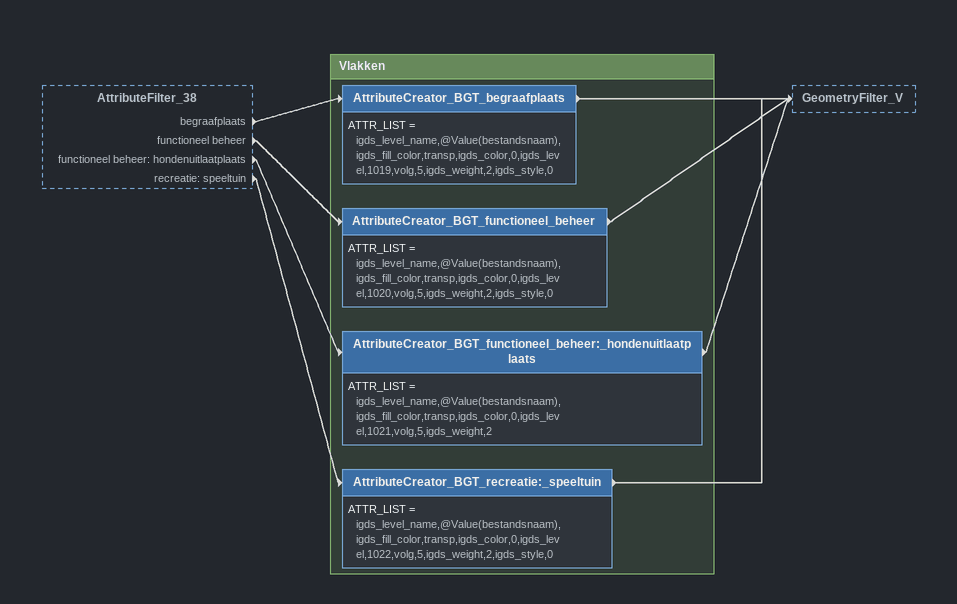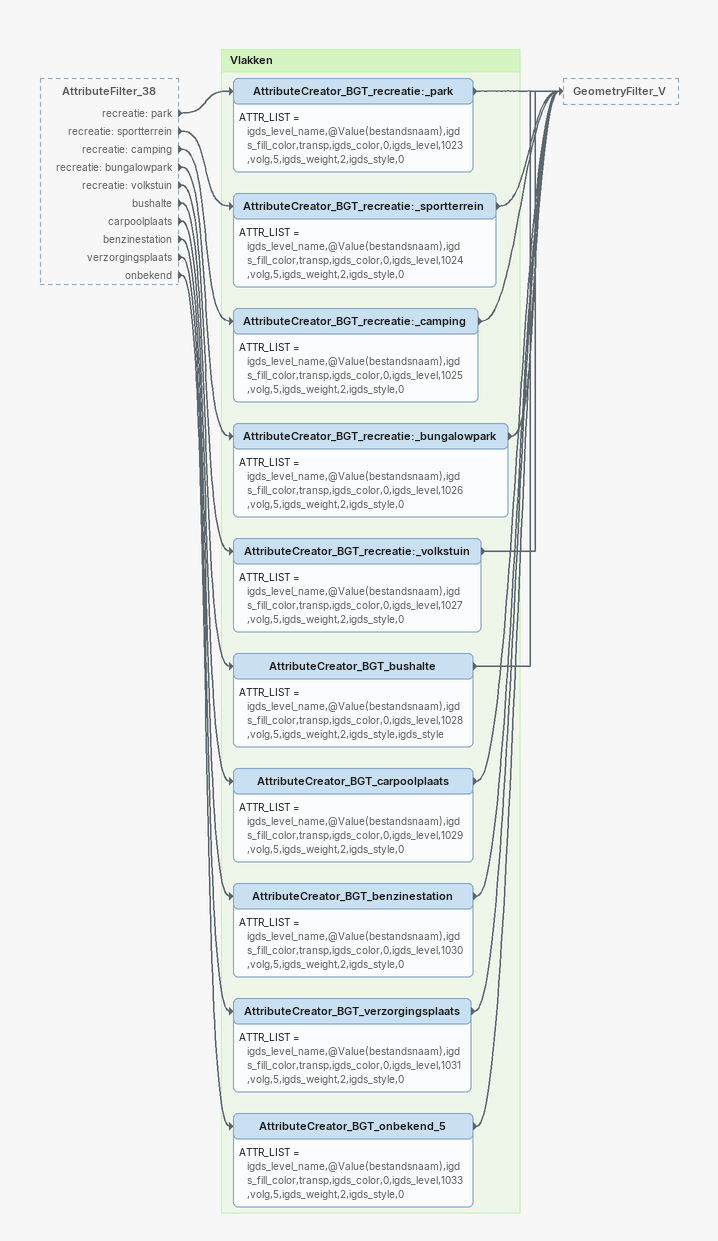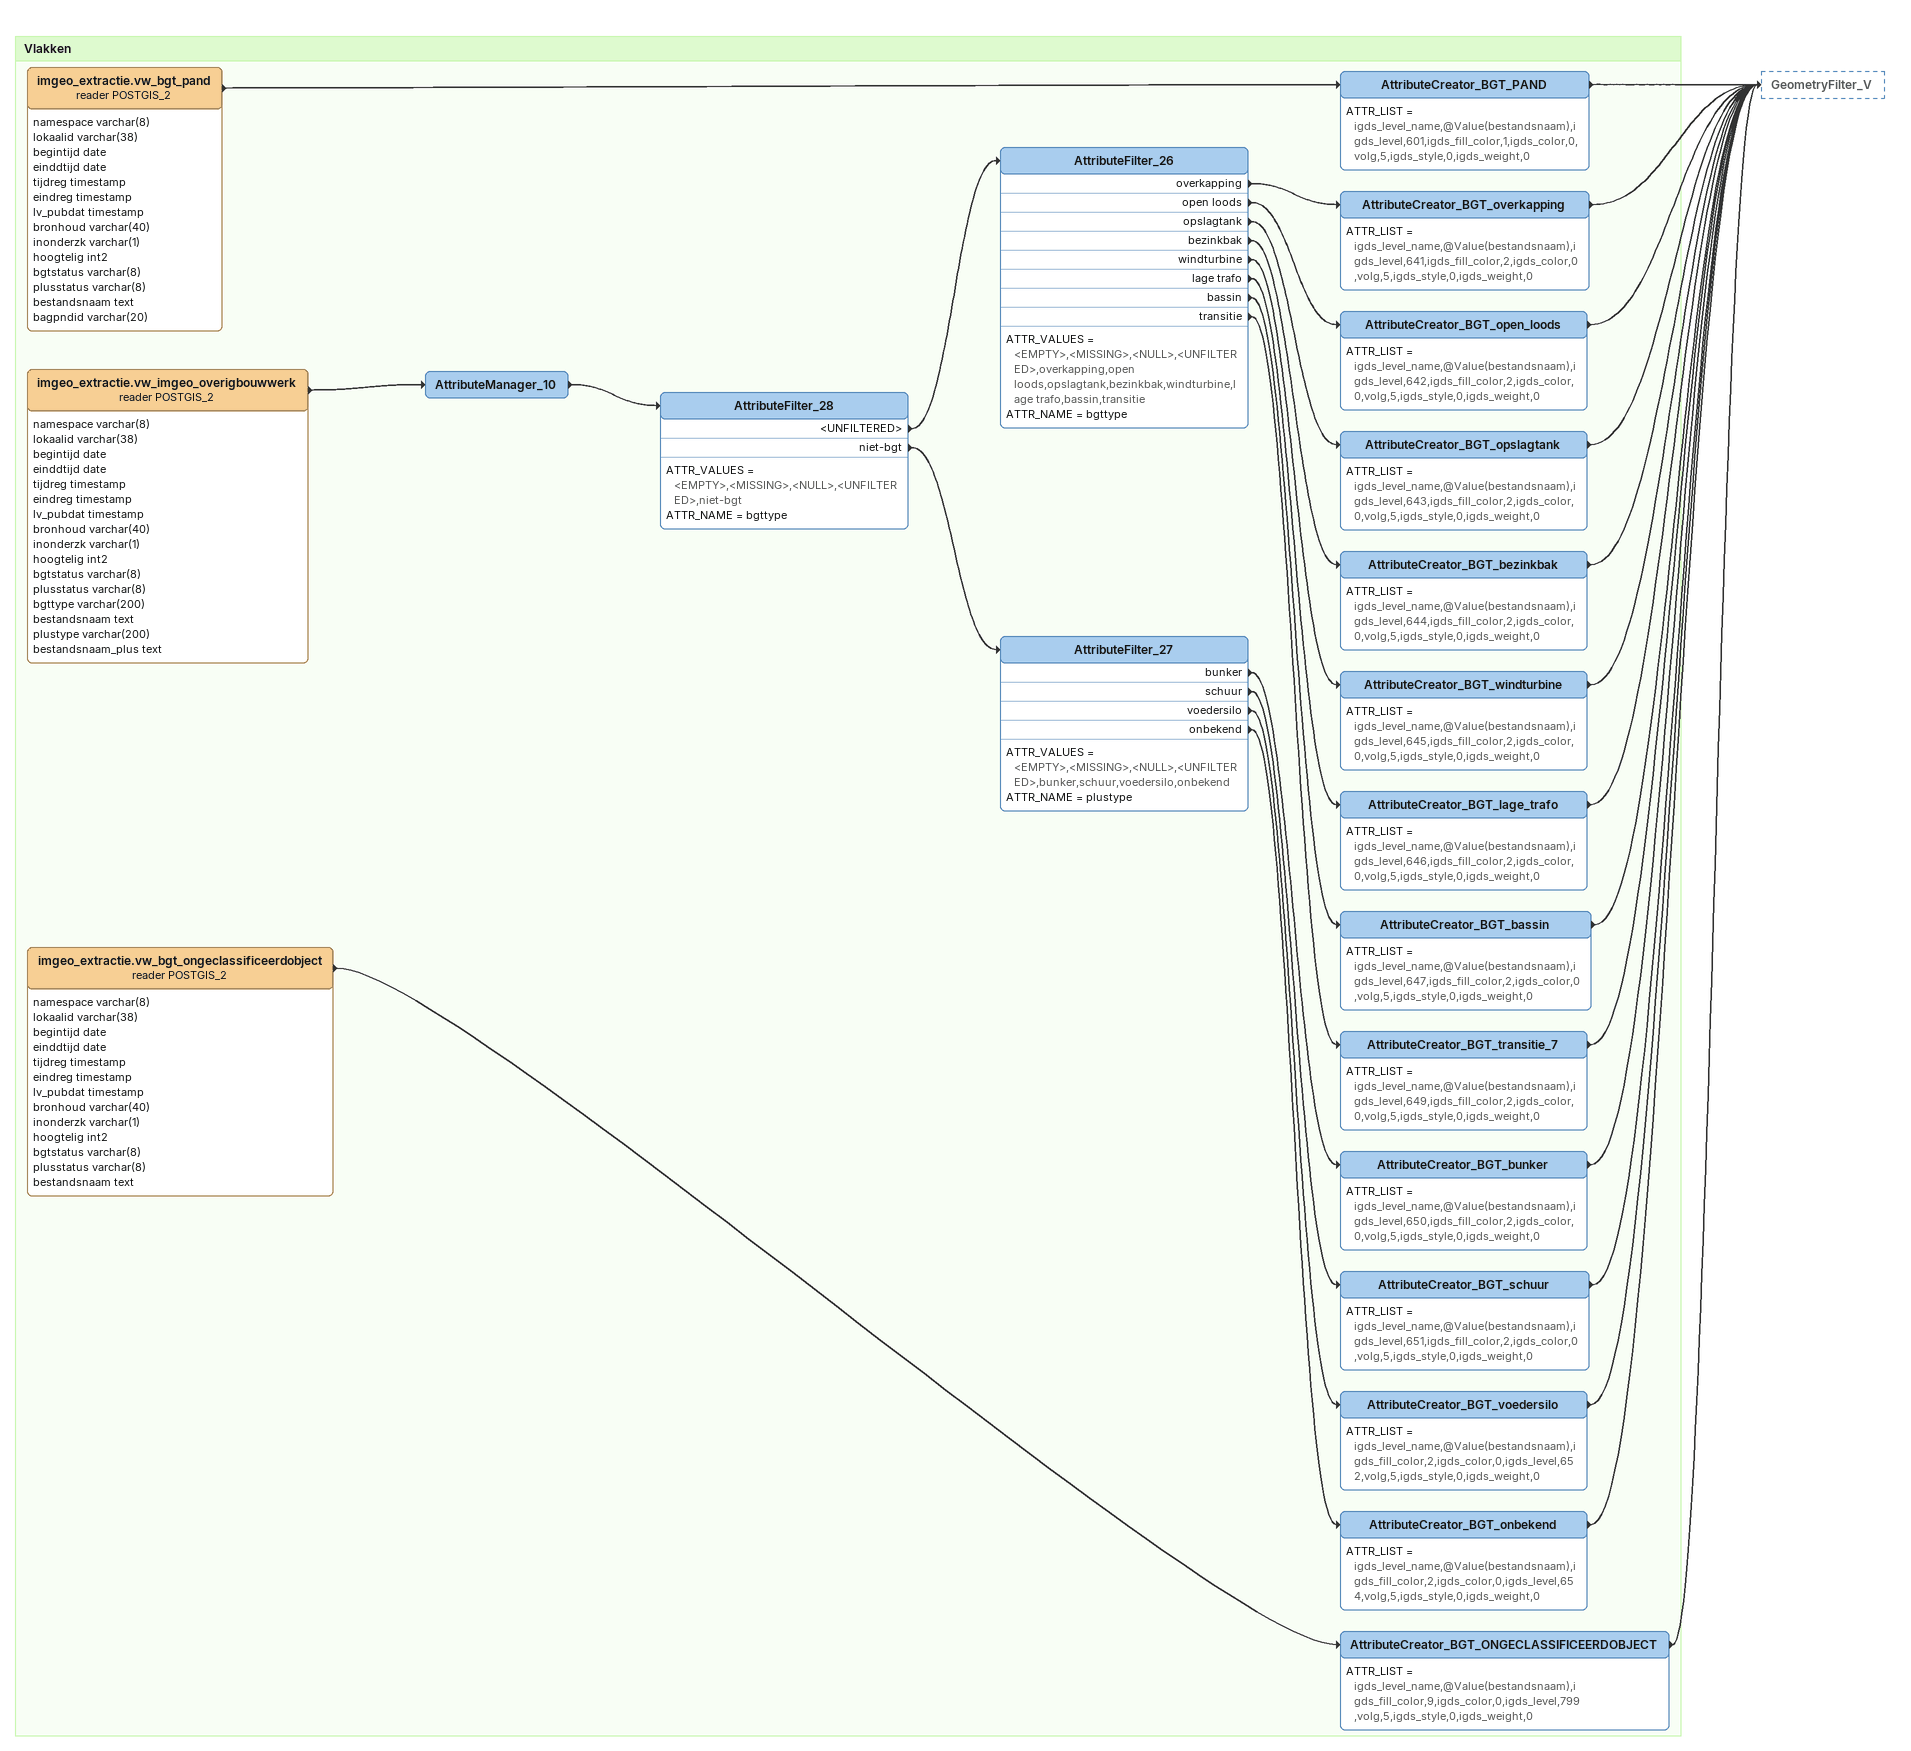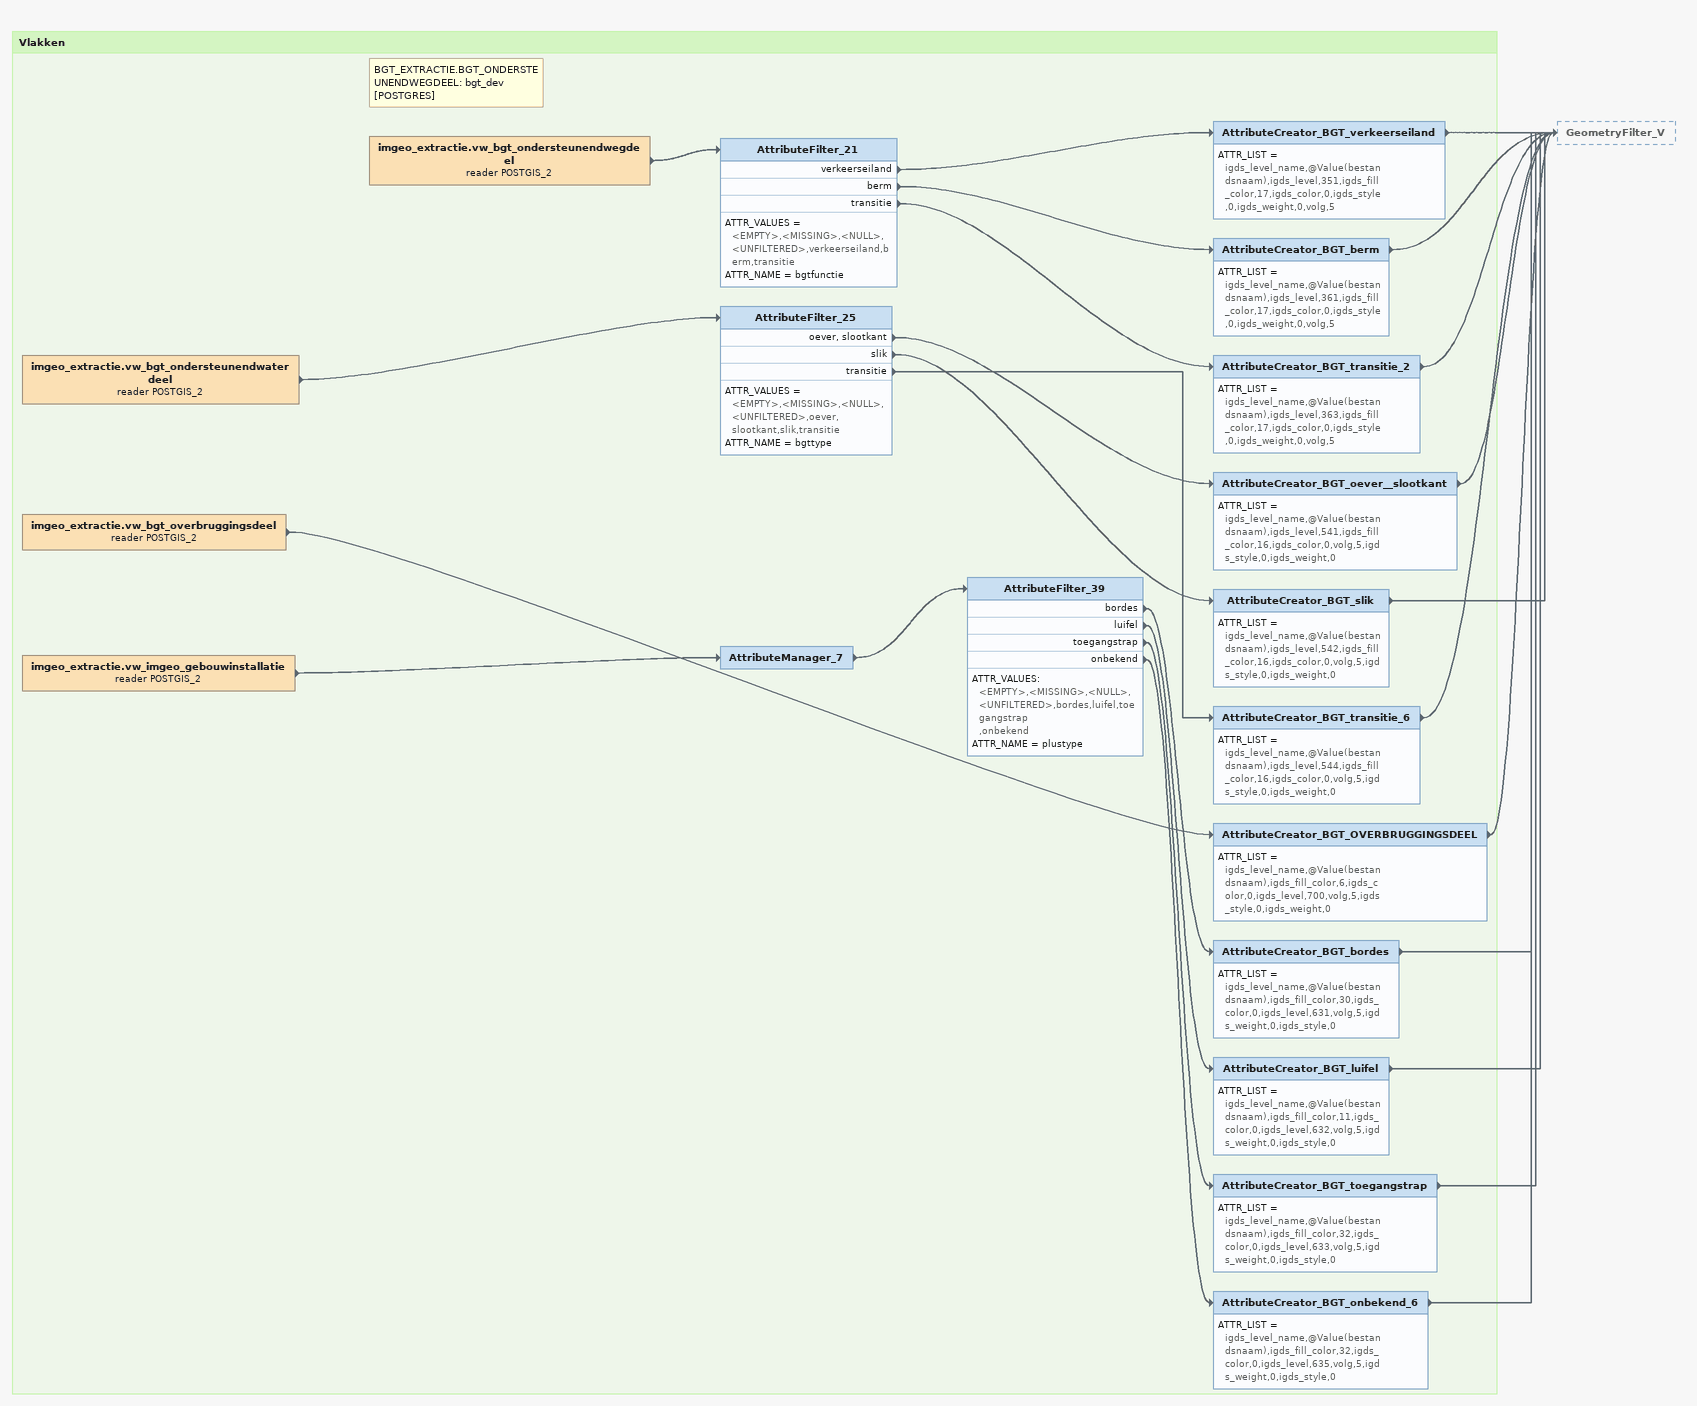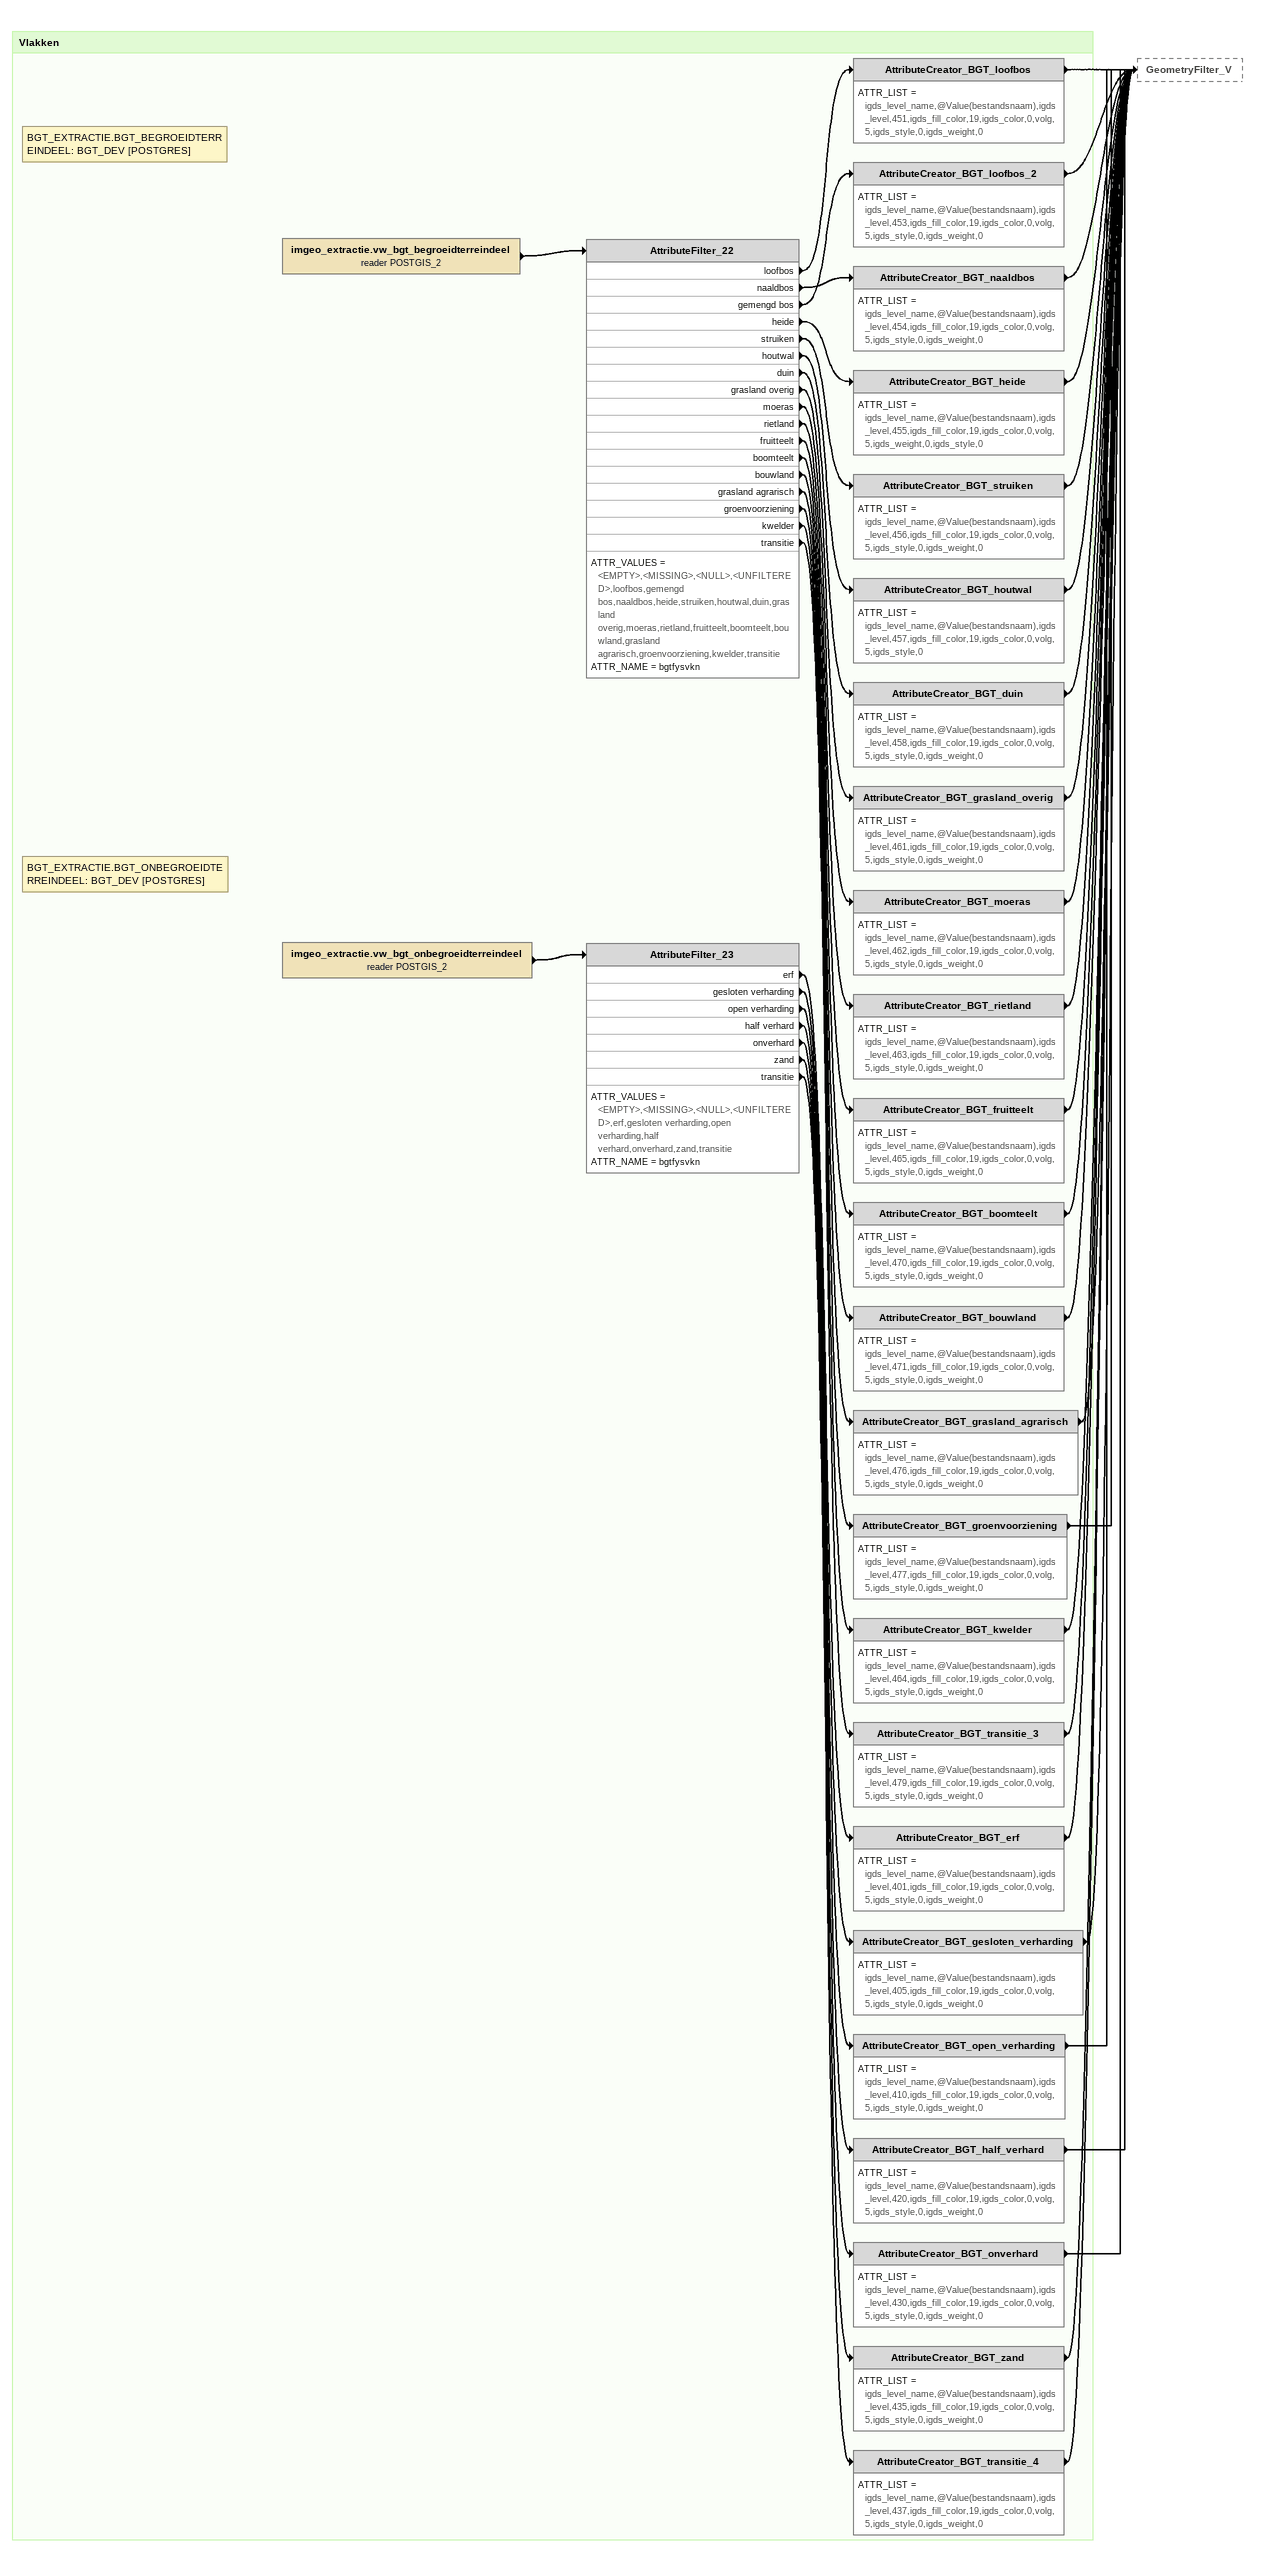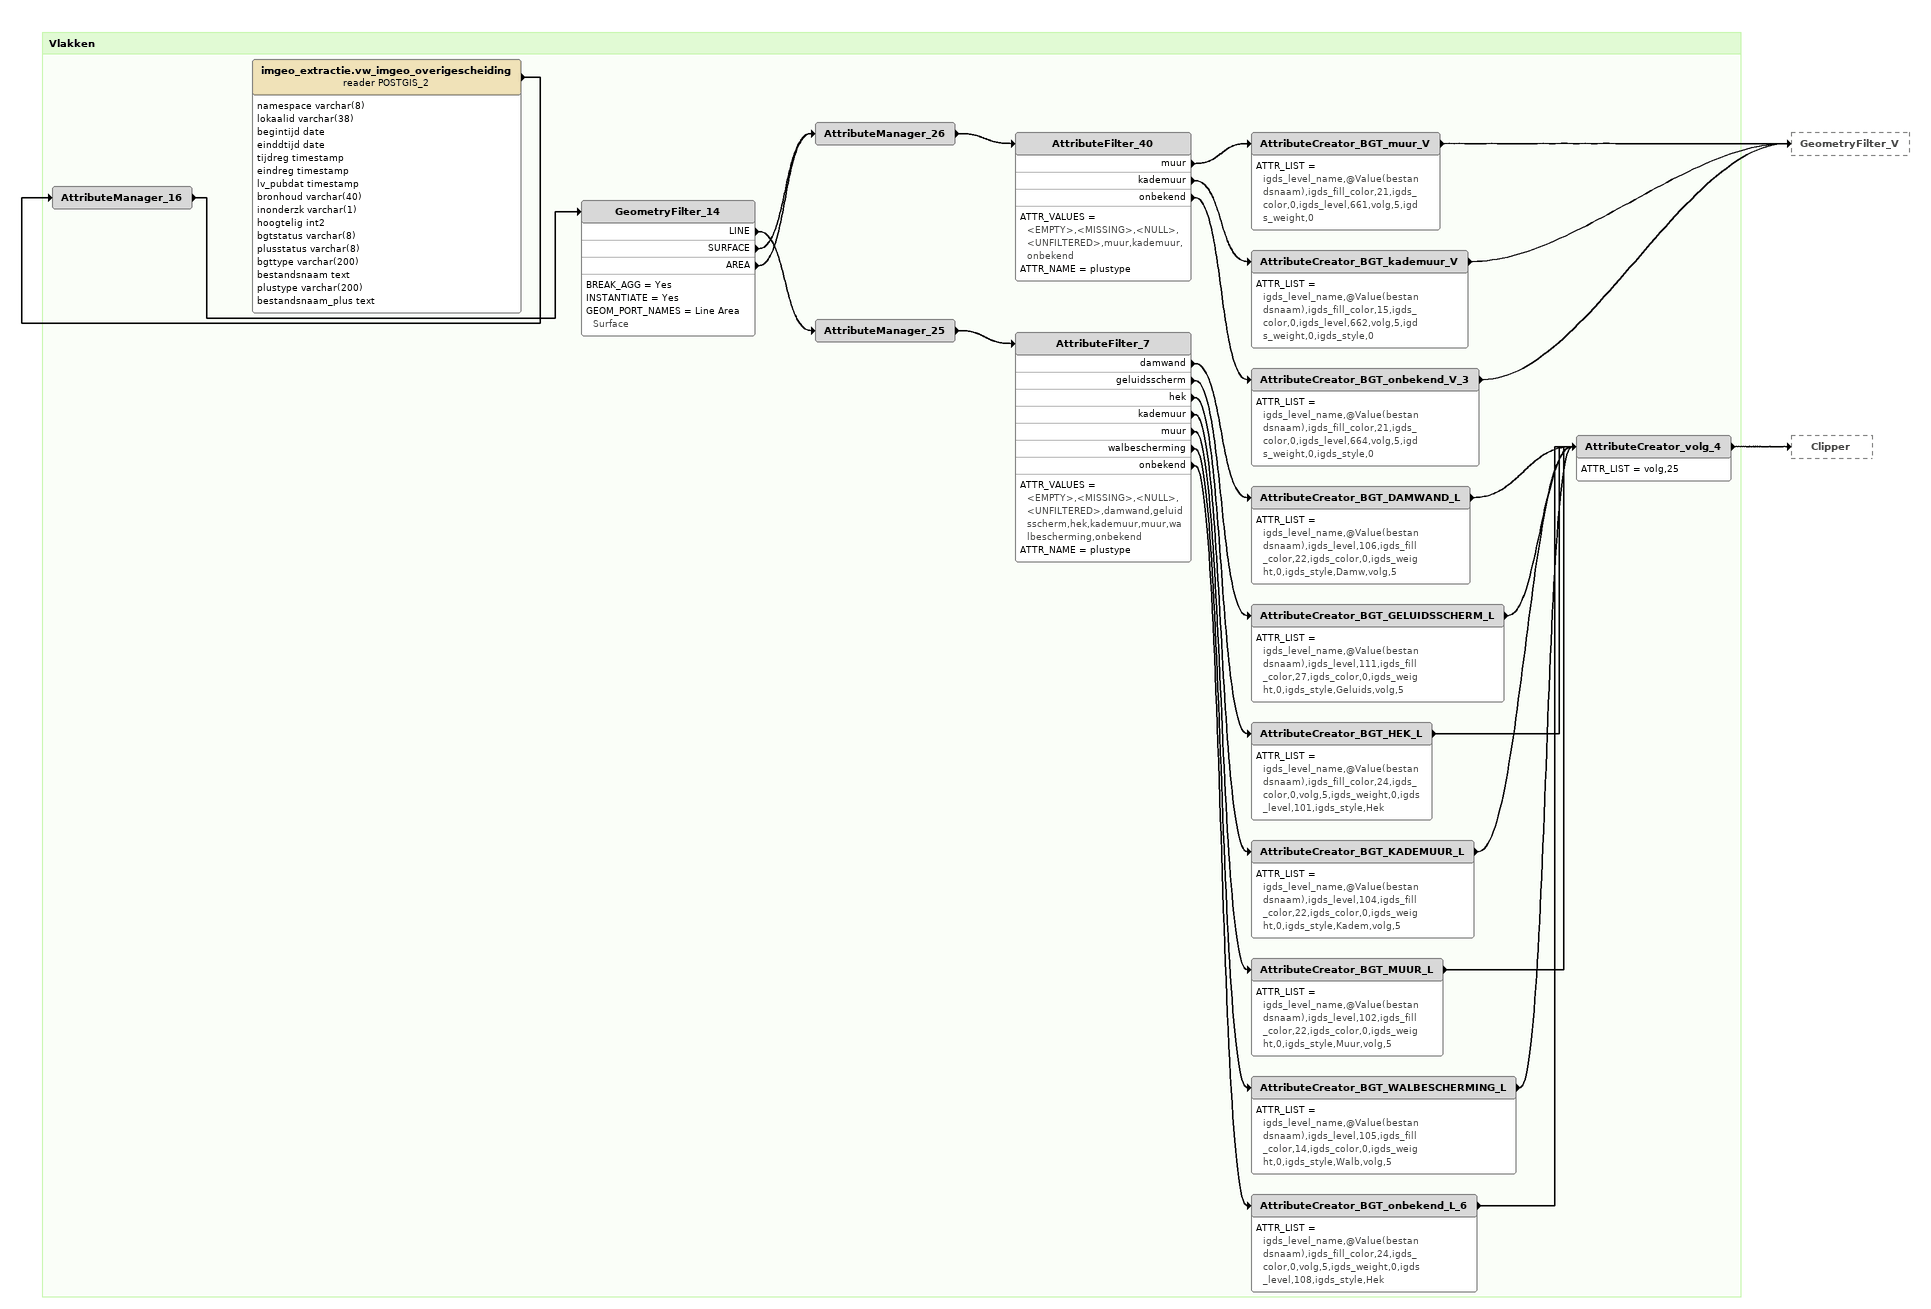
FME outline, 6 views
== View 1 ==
AttributeFilter_38 [outside]
    begraafplaats -> AttributeCreator_BGT_begraafplaats
    functioneel beheer -> AttributeCreator_BGT_functioneel_beheer
    functioneel beheer: hondenuitlaatplaats -> AttributeCreator_BGT_functioneel_beheer:_hondenuitlaatplaats
    recreatie: speeltuin -> AttributeCreator_BGT_recreatie:_speeltuin

Bookmark: Vlakken
AttributeCreator_BGT_begraafplaats
    ATTR_LIST = igds_level_name,@Value(bestandsnaam),igds_fill_color,transp,igds_color,0,igds_level,1019,volg,5,igds_weight,2,igds_style,0
    -> GeometryFilter_V
AttributeCreator_BGT_functioneel_beheer
    ATTR_LIST = igds_level_name,@Value(bestandsnaam),igds_fill_color,transp,igds_color,0,igds_level,1020,volg,5,igds_weight,2,igds_style,0
    -> GeometryFilter_V
AttributeCreator_BGT_functioneel_beheer:_hondenuitlaatplaats
    ATTR_LIST = igds_level_name,@Value(bestandsnaam),igds_fill_color,transp,igds_color,0,igds_level,1021,volg,5,igds_weight,2
    -> GeometryFilter_V
AttributeCreator_BGT_recreatie:_speeltuin
    ATTR_LIST = igds_level_name,@Value(bestandsnaam),igds_fill_color,transp,igds_color,0,igds_level,1022,volg,5,igds_weight,2,igds_style,0
    -> GeometryFilter_V

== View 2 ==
AttributeFilter_38 [outside]
    recreatie: park -> AttributeCreator_BGT_recreatie:_park
    recreatie: sportterrein -> AttributeCreator_BGT_recreatie:_sportterrein
    recreatie: camping -> AttributeCreator_BGT_recreatie:_camping
    recreatie: bungalowpark -> AttributeCreator_BGT_recreatie:_bungalowpark
    recreatie: volkstuin -> AttributeCreator_BGT_recreatie:_volkstuin
    bushalte -> AttributeCreator_BGT_bushalte
    carpoolplaats -> AttributeCreator_BGT_carpoolplaats
    benzinestation -> AttributeCreator_BGT_benzinestation
    verzorgingsplaats -> AttributeCreator_BGT_verzorgingsplaats
    onbekend -> AttributeCreator_BGT_onbekend_5

Bookmark: Vlakken
AttributeCreator_BGT_recreatie:_park
    ATTR_LIST = igds_level_name,@Value(bestandsnaam),igds_fill_color,transp,igds_color,0,igds_level,1023,volg,5,igds_weight,2,igds_style,0
    -> GeometryFilter_V
AttributeCreator_BGT_recreatie:_sportterrein
    ATTR_LIST = igds_level_name,@Value(bestandsnaam),igds_fill_color,transp,igds_color,0,igds_level,1024,volg,5,igds_weight,2,igds_style,0
    -> GeometryFilter_V
AttributeCreator_BGT_recreatie:_camping
    ATTR_LIST = igds_level_name,@Value(bestandsnaam),igds_fill_color,transp,igds_color,0,igds_level,1025,volg,5,igds_weight,2,igds_style,0
    -> GeometryFilter_V
AttributeCreator_BGT_recreatie:_bungalowpark
    ATTR_LIST = igds_level_name,@Value(bestandsnaam),igds_fill_color,transp,igds_color,0,igds_level,1026,volg,5,igds_weight,2,igds_style,0
    -> GeometryFilter_V
AttributeCreator_BGT_recreatie:_volkstuin
    ATTR_LIST = igds_level_name,@Value(bestandsnaam),igds_fill_color,transp,igds_color,0,igds_level,1027,volg,5,igds_weight,2,igds_style,0
    -> GeometryFilter_V
AttributeCreator_BGT_bushalte
    ATTR_LIST = igds_level_name,@Value(bestandsnaam),igds_fill_color,transp,igds_color,0,igds_level,1028,volg,5,igds_weight,2,igds_style,igds_style
    -> GeometryFilter_V
AttributeCreator_BGT_carpoolplaats
    ATTR_LIST = igds_level_name,@Value(bestandsnaam),igds_fill_color,transp,igds_color,0,igds_level,1029,volg,5,igds_weight,2,igds_style,0
    -> GeometryFilter_V
AttributeCreator_BGT_benzinestation
    ATTR_LIST = igds_level_name,@Value(bestandsnaam),igds_fill_color,transp,igds_color,0,igds_level,1030,volg,5,igds_weight,2,igds_style,0
    -> GeometryFilter_V
AttributeCreator_BGT_verzorgingsplaats
    ATTR_LIST = igds_level_name,@Value(bestandsnaam),igds_fill_color,transp,igds_color,0,igds_level,1031,volg,5,igds_weight,2,igds_style,0
    -> GeometryFilter_V
AttributeCreator_BGT_onbekend_5
    ATTR_LIST = igds_level_name,@Value(bestandsnaam),igds_fill_color,transp,igds_color,0,igds_level,1033,volg,5,igds_weight,2,igds_style,0
    -> GeometryFilter_V

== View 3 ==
Bookmark: Vlakken
imgeo_extractie.vw_bgt_ongeclassificeerdobject (reader POSTGIS_2)
    attributes: namespace varchar(8), lokaalid varchar(38), begintijd date, einddtijd date, tijdreg timestamp, eindreg timestamp, lv_pubdat timestamp, bronhoud varchar(40), inonderzk varchar(1), hoogtelig int2, bgtstatus varchar(8), plusstatus varchar(8), bestandsnaam text
    -> AttributeCreator_BGT_ONGECLASSIFICEERDOBJECT
AttributeCreator_BGT_ONGECLASSIFICEERDOBJECT
    ATTR_LIST = igds_level_name,@Value(bestandsnaam),igds_fill_color,9,igds_color,0,igds_level,799,volg,5,igds_style,0,igds_weight,0
    -> GeometryFilter_V
imgeo_extractie.vw_bgt_pand (reader POSTGIS_2)
    attributes: namespace varchar(8), lokaalid varchar(38), begintijd date, einddtijd date, tijdreg timestamp, eindreg timestamp, lv_pubdat timestamp, bronhoud varchar(40), inonderzk varchar(1), hoogtelig int2, bgtstatus varchar(8), plusstatus varchar(8), bestandsnaam text, bagpndid varchar(20)
    -> AttributeCreator_BGT_PAND
AttributeCreator_BGT_PAND
    ATTR_LIST = igds_level_name,@Value(bestandsnaam),igds_level,601,igds_fill_color,1,igds_color,0,volg,5,igds_style,0,igds_weight,0
    -> GeometryFilter_V
imgeo_extractie.vw_imgeo_overigbouwwerk (reader POSTGIS_2)
    attributes: namespace varchar(8), lokaalid varchar(38), begintijd date, einddtijd date, tijdreg timestamp, eindreg timestamp, lv_pubdat timestamp, bronhoud varchar(40), inonderzk varchar(1), hoogtelig int2, bgtstatus varchar(8), plusstatus varchar(8), bgttype varchar(200), bestandsnaam text, plustype varchar(200), bestandsnaam_plus text
    -> AttributeManager_10
AttributeManager_10
    -> AttributeFilter_28
AttributeFilter_28
    ATTR_VALUES = <EMPTY>,<MISSING>,<NULL>,<UNFILTERED>,niet-bgt
    ATTR_NAME = bgttype
    <UNFILTERED> -> AttributeFilter_26
    niet-bgt -> AttributeFilter_27
AttributeFilter_26
    ATTR_VALUES = <EMPTY>,<MISSING>,<NULL>,<UNFILTERED>,overkapping,open loods,opslagtank,bezinkbak,windturbine,lage trafo,bassin,transitie
    ATTR_NAME = bgttype
    overkapping -> AttributeCreator_BGT_overkapping
    open loods -> AttributeCreator_BGT_open_loods
    opslagtank -> AttributeCreator_BGT_opslagtank
    bezinkbak -> AttributeCreator_BGT_bezinkbak
    windturbine -> AttributeCreator_BGT_windturbine
    lage trafo -> AttributeCreator_BGT_lage_trafo
    bassin -> AttributeCreator_BGT_bassin
    transitie -> AttributeCreator_BGT_transitie_7
AttributeCreator_BGT_overkapping
    ATTR_LIST = igds_level_name,@Value(bestandsnaam),igds_level,641,igds_fill_color,2,igds_color,0,volg,5,igds_style,0,igds_weight,0
    -> GeometryFilter_V
AttributeCreator_BGT_open_loods
    ATTR_LIST = igds_level_name,@Value(bestandsnaam),igds_level,642,igds_fill_color,2,igds_color,0,volg,5,igds_style,0,igds_weight,0
    -> GeometryFilter_V
AttributeCreator_BGT_opslagtank
    ATTR_LIST = igds_level_name,@Value(bestandsnaam),igds_level,643,igds_fill_color,2,igds_color,0,volg,5,igds_style,0,igds_weight,0
    -> GeometryFilter_V
AttributeCreator_BGT_bezinkbak
    ATTR_LIST = igds_level_name,@Value(bestandsnaam),igds_level,644,igds_fill_color,2,igds_color,0,volg,5,igds_style,0,igds_weight,0
    -> GeometryFilter_V
AttributeCreator_BGT_windturbine
    ATTR_LIST = igds_level_name,@Value(bestandsnaam),igds_level,645,igds_fill_color,2,igds_color,0,volg,5,igds_style,0,igds_weight,0
    -> GeometryFilter_V
AttributeCreator_BGT_lage_trafo
    ATTR_LIST = igds_level_name,@Value(bestandsnaam),igds_level,646,igds_fill_color,2,igds_color,0,volg,5,igds_style,0,igds_weight,0
    -> GeometryFilter_V
AttributeCreator_BGT_bassin
    ATTR_LIST = igds_level_name,@Value(bestandsnaam),igds_level,647,igds_fill_color,2,igds_color,0,volg,5,igds_style,0,igds_weight,0
    -> GeometryFilter_V
AttributeCreator_BGT_transitie_7
    ATTR_LIST = igds_level_name,@Value(bestandsnaam),igds_level,649,igds_fill_color,2,igds_color,0,volg,5,igds_style,0,igds_weight,0
    -> GeometryFilter_V
AttributeFilter_27
    ATTR_VALUES = <EMPTY>,<MISSING>,<NULL>,<UNFILTERED>,bunker,schuur,voedersilo,onbekend
    ATTR_NAME = plustype
    bunker -> AttributeCreator_BGT_bunker
    schuur -> AttributeCreator_BGT_schuur
    voedersilo -> AttributeCreator_BGT_voedersilo
    onbekend -> AttributeCreator_BGT_onbekend
AttributeCreator_BGT_bunker
    ATTR_LIST = igds_level_name,@Value(bestandsnaam),igds_level,650,igds_fill_color,2,igds_color,0,volg,5,igds_style,0,igds_weight,0
    -> GeometryFilter_V
AttributeCreator_BGT_schuur
    ATTR_LIST = igds_level_name,@Value(bestandsnaam),igds_level,651,igds_fill_color,2,igds_color,0,volg,5,igds_style,0,igds_weight,0
    -> GeometryFilter_V
AttributeCreator_BGT_voedersilo
    ATTR_LIST = igds_level_name,@Value(bestandsnaam),igds_fill_color,2,igds_color,0,igds_level,652,volg,5,igds_style,0,igds_weight,0
    -> GeometryFilter_V
AttributeCreator_BGT_onbekend
    ATTR_LIST = igds_level_name,@Value(bestandsnaam),igds_fill_color,2,igds_color,0,igds_level,654,volg,5,igds_style,0,igds_weight,0
    -> GeometryFilter_V

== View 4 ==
Bookmark: Vlakken
imgeo_extractie.vw_bgt_overbruggingsdeel (reader POSTGIS_2)
    -> AttributeCreator_BGT_OVERBRUGGINGSDEEL
AttributeCreator_BGT_OVERBRUGGINGSDEEL
    ATTR_LIST = igds_level_name,@Value(bestandsnaam),igds_fill_color,6,igds_color,0,igds_level,700,volg,5,igds_style,0,igds_weight,0
    -> GeometryFilter_V
imgeo_extractie.vw_imgeo_gebouwinstallatie (reader POSTGIS_2)
    -> AttributeManager_7
AttributeManager_7
    -> AttributeFilter_39
AttributeFilter_39
    ATTR_VALUES:
      <EMPTY>,<MISSING>,<NULL>,<UNFILTERED>,bordes,luifel,toegangstrap
      ,onbekend
    ATTR_NAME = plustype
    bordes -> AttributeCreator_BGT_bordes
    luifel -> AttributeCreator_BGT_luifel
    toegangstrap -> AttributeCreator_BGT_toegangstrap
    onbekend -> AttributeCreator_BGT_onbekend_6
AttributeCreator_BGT_bordes
    ATTR_LIST = igds_level_name,@Value(bestandsnaam),igds_fill_color,30,igds_color,0,igds_level,631,volg,5,igds_weight,0,igds_style,0
    -> GeometryFilter_V
AttributeCreator_BGT_luifel
    ATTR_LIST = igds_level_name,@Value(bestandsnaam),igds_fill_color,11,igds_color,0,igds_level,632,volg,5,igds_weight,0,igds_style,0
    -> GeometryFilter_V
AttributeCreator_BGT_toegangstrap
    ATTR_LIST = igds_level_name,@Value(bestandsnaam),igds_fill_color,32,igds_color,0,igds_level,633,volg,5,igds_weight,0,igds_style,0
    -> GeometryFilter_V
AttributeCreator_BGT_onbekend_6
    ATTR_LIST = igds_level_name,@Value(bestandsnaam),igds_fill_color,32,igds_color,0,igds_level,635,volg,5,igds_weight,0,igds_style,0
    -> GeometryFilter_V
imgeo_extractie.vw_bgt_ondersteunendwaterdeel (reader POSTGIS_2)
    -> AttributeFilter_25
AttributeFilter_25
    ATTR_VALUES = <EMPTY>,<MISSING>,<NULL>,<UNFILTERED>,oever, slootkant,slik,transitie
    ATTR_NAME = bgttype
    oever, slootkant -> AttributeCreator_BGT_oever__slootkant
    slik -> AttributeCreator_BGT_slik
    transitie -> AttributeCreator_BGT_transitie_6
AttributeCreator_BGT_oever__slootkant
    ATTR_LIST = igds_level_name,@Value(bestandsnaam),igds_level,541,igds_fill_color,16,igds_color,0,volg,5,igds_style,0,igds_weight,0
    -> GeometryFilter_V
AttributeCreator_BGT_slik
    ATTR_LIST = igds_level_name,@Value(bestandsnaam),igds_level,542,igds_fill_color,16,igds_color,0,volg,5,igds_style,0,igds_weight,0
    -> GeometryFilter_V
AttributeCreator_BGT_transitie_6
    ATTR_LIST = igds_level_name,@Value(bestandsnaam),igds_level,544,igds_fill_color,16,igds_color,0,volg,5,igds_style,0,igds_weight,0
    -> GeometryFilter_V
Note: BGT_EXTRACTIE.BGT_ONDERSTEUNENDWEGDEEL: bgt_dev [POSTGRES]
imgeo_extractie.vw_bgt_ondersteunendwegdeel (reader POSTGIS_2)
    -> AttributeFilter_21
AttributeFilter_21
    ATTR_VALUES = <EMPTY>,<MISSING>,<NULL>,<UNFILTERED>,verkeerseiland,berm,transitie
    ATTR_NAME = bgtfunctie
    verkeerseiland -> AttributeCreator_BGT_verkeerseiland
    berm -> AttributeCreator_BGT_berm
    transitie -> AttributeCreator_BGT_transitie_2
AttributeCreator_BGT_verkeerseiland
    ATTR_LIST = igds_level_name,@Value(bestandsnaam),igds_level,351,igds_fill_color,17,igds_color,0,igds_style,0,igds_weight,0,volg,5
    -> GeometryFilter_V
AttributeCreator_BGT_berm
    ATTR_LIST = igds_level_name,@Value(bestandsnaam),igds_level,361,igds_fill_color,17,igds_color,0,igds_style,0,igds_weight,0,volg,5
    -> GeometryFilter_V
AttributeCreator_BGT_transitie_2
    ATTR_LIST = igds_level_name,@Value(bestandsnaam),igds_level,363,igds_fill_color,17,igds_color,0,igds_style,0,igds_weight,0,volg,5
    -> GeometryFilter_V

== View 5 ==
Bookmark: Vlakken
Note: BGT_EXTRACTIE.BGT_ONBEGROEIDTERREINDEEL: BGT_DEV [POSTGRES]
imgeo_extractie.vw_bgt_onbegroeidterreindeel (reader POSTGIS_2)
    -> AttributeFilter_23
AttributeFilter_23
    ATTR_VALUES = <EMPTY>,<MISSING>,<NULL>,<UNFILTERED>,erf,gesloten verharding,open verharding,half verhard,onverhard,zand,transitie
    ATTR_NAME = bgtfysvkn
    erf -> AttributeCreator_BGT_erf
    gesloten verharding -> AttributeCreator_BGT_gesloten_verharding
    open verharding -> AttributeCreator_BGT_open_verharding
    half verhard -> AttributeCreator_BGT_half_verhard
    onverhard -> AttributeCreator_BGT_onverhard
    zand -> AttributeCreator_BGT_zand
    transitie -> AttributeCreator_BGT_transitie_4
AttributeCreator_BGT_erf
    ATTR_LIST = igds_level_name,@Value(bestandsnaam),igds_level,401,igds_fill_color,19,igds_color,0,volg,5,igds_style,0,igds_weight,0
    -> GeometryFilter_V
AttributeCreator_BGT_gesloten_verharding
    ATTR_LIST = igds_level_name,@Value(bestandsnaam),igds_level,405,igds_fill_color,19,igds_color,0,volg,5,igds_style,0,igds_weight,0
    -> GeometryFilter_V
AttributeCreator_BGT_open_verharding
    ATTR_LIST = igds_level_name,@Value(bestandsnaam),igds_level,410,igds_fill_color,19,igds_color,0,volg,5,igds_style,0,igds_weight,0
    -> GeometryFilter_V
AttributeCreator_BGT_half_verhard
    ATTR_LIST = igds_level_name,@Value(bestandsnaam),igds_level,420,igds_fill_color,19,igds_color,0,volg,5,igds_style,0,igds_weight,0
    -> GeometryFilter_V
AttributeCreator_BGT_onverhard
    ATTR_LIST = igds_level_name,@Value(bestandsnaam),igds_level,430,igds_fill_color,19,igds_color,0,volg,5,igds_style,0,igds_weight,0
    -> GeometryFilter_V
AttributeCreator_BGT_zand
    ATTR_LIST = igds_level_name,@Value(bestandsnaam),igds_level,435,igds_fill_color,19,igds_color,0,volg,5,igds_style,0,igds_weight,0
    -> GeometryFilter_V
AttributeCreator_BGT_transitie_4
    ATTR_LIST = igds_level_name,@Value(bestandsnaam),igds_level,437,igds_fill_color,19,igds_color,0,volg,5,igds_style,0,igds_weight,0
    -> GeometryFilter_V
Note: BGT_EXTRACTIE.BGT_BEGROEIDTERREINDEEL: BGT_DEV [POSTGRES]
imgeo_extractie.vw_bgt_begroeidterreindeel (reader POSTGIS_2)
    -> AttributeFilter_22
AttributeFilter_22
    ATTR_VALUES = <EMPTY>,<MISSING>,<NULL>,<UNFILTERED>,loofbos,gemengd bos,naaldbos,heide,struiken,houtwal,duin,grasland overig,moeras,rietland,fruitteelt,boomteelt,bouwland,grasland agrarisch,groenvoorziening,kwelder,transitie
    ATTR_NAME = bgtfysvkn
    loofbos -> AttributeCreator_BGT_loofbos
    naaldbos -> AttributeCreator_BGT_naaldbos
    gemengd bos -> AttributeCreator_BGT_loofbos_2
    heide -> AttributeCreator_BGT_heide
    struiken -> AttributeCreator_BGT_struiken
    houtwal -> AttributeCreator_BGT_houtwal
    duin -> AttributeCreator_BGT_duin
    grasland overig -> AttributeCreator_BGT_grasland_overig
    moeras -> AttributeCreator_BGT_moeras
    rietland -> AttributeCreator_BGT_rietland
    fruitteelt -> AttributeCreator_BGT_fruitteelt
    boomteelt -> AttributeCreator_BGT_boomteelt
    bouwland -> AttributeCreator_BGT_bouwland
    grasland agrarisch -> AttributeCreator_BGT_grasland_agrarisch
    groenvoorziening -> AttributeCreator_BGT_groenvoorziening
    kwelder -> AttributeCreator_BGT_kwelder
    transitie -> AttributeCreator_BGT_transitie_3
AttributeCreator_BGT_loofbos
    ATTR_LIST = igds_level_name,@Value(bestandsnaam),igds_level,451,igds_fill_color,19,igds_color,0,volg,5,igds_style,0,igds_weight,0
    -> GeometryFilter_V
AttributeCreator_BGT_loofbos_2
    ATTR_LIST = igds_level_name,@Value(bestandsnaam),igds_level,453,igds_fill_color,19,igds_color,0,volg,5,igds_style,0,igds_weight,0
    -> GeometryFilter_V
AttributeCreator_BGT_naaldbos
    ATTR_LIST = igds_level_name,@Value(bestandsnaam),igds_level,454,igds_fill_color,19,igds_color,0,volg,5,igds_style,0,igds_weight,0
    -> GeometryFilter_V
AttributeCreator_BGT_heide
    ATTR_LIST = igds_level_name,@Value(bestandsnaam),igds_level,455,igds_fill_color,19,igds_color,0,volg,5,igds_weight,0,igds_style,0
    -> GeometryFilter_V
AttributeCreator_BGT_struiken
    ATTR_LIST = igds_level_name,@Value(bestandsnaam),igds_level,456,igds_fill_color,19,igds_color,0,volg,5,igds_style,0,igds_weight,0
    -> GeometryFilter_V
AttributeCreator_BGT_houtwal
    ATTR_LIST = igds_level_name,@Value(bestandsnaam),igds_level,457,igds_fill_color,19,igds_color,0,volg,5,igds_style,0
    -> GeometryFilter_V
AttributeCreator_BGT_duin
    ATTR_LIST = igds_level_name,@Value(bestandsnaam),igds_level,458,igds_fill_color,19,igds_color,0,volg,5,igds_style,0,igds_weight,0
    -> GeometryFilter_V
AttributeCreator_BGT_grasland_overig
    ATTR_LIST = igds_level_name,@Value(bestandsnaam),igds_level,461,igds_fill_color,19,igds_color,0,volg,5,igds_style,0,igds_weight,0
    -> GeometryFilter_V
AttributeCreator_BGT_moeras
    ATTR_LIST = igds_level_name,@Value(bestandsnaam),igds_level,462,igds_fill_color,19,igds_color,0,volg,5,igds_style,0,igds_weight,0
    -> GeometryFilter_V
AttributeCreator_BGT_rietland
    ATTR_LIST = igds_level_name,@Value(bestandsnaam),igds_level,463,igds_fill_color,19,igds_color,0,volg,5,igds_style,0,igds_weight,0
    -> GeometryFilter_V
AttributeCreator_BGT_fruitteelt
    ATTR_LIST = igds_level_name,@Value(bestandsnaam),igds_level,465,igds_fill_color,19,igds_color,0,volg,5,igds_style,0,igds_weight,0
    -> GeometryFilter_V
AttributeCreator_BGT_boomteelt
    ATTR_LIST = igds_level_name,@Value(bestandsnaam),igds_level,470,igds_fill_color,19,igds_color,0,volg,5,igds_style,0,igds_weight,0
    -> GeometryFilter_V
AttributeCreator_BGT_bouwland
    ATTR_LIST = igds_level_name,@Value(bestandsnaam),igds_level,471,igds_fill_color,19,igds_color,0,volg,5,igds_style,0,igds_weight,0
    -> GeometryFilter_V
AttributeCreator_BGT_grasland_agrarisch
    ATTR_LIST = igds_level_name,@Value(bestandsnaam),igds_level,476,igds_fill_color,19,igds_color,0,volg,5,igds_style,0,igds_weight,0
    -> GeometryFilter_V
AttributeCreator_BGT_groenvoorziening
    ATTR_LIST = igds_level_name,@Value(bestandsnaam),igds_level,477,igds_fill_color,19,igds_color,0,volg,5,igds_style,0,igds_weight,0
    -> GeometryFilter_V
AttributeCreator_BGT_kwelder
    ATTR_LIST = igds_level_name,@Value(bestandsnaam),igds_level,464,igds_fill_color,19,igds_color,0,volg,5,igds_style,0,igds_weight,0
    -> GeometryFilter_V
AttributeCreator_BGT_transitie_3
    ATTR_LIST = igds_level_name,@Value(bestandsnaam),igds_level,479,igds_fill_color,19,igds_color,0,volg,5,igds_style,0,igds_weight,0
    -> GeometryFilter_V

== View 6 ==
Bookmark: Vlakken
imgeo_extractie.vw_imgeo_overigescheiding (reader POSTGIS_2)
    attributes: namespace varchar(8), lokaalid varchar(38), begintijd date, einddtijd date, tijdreg timestamp, eindreg timestamp, lv_pubdat timestamp, bronhoud varchar(40), inonderzk varchar(1), hoogtelig int2, bgtstatus varchar(8), plusstatus varchar(8), bgttype varchar(200), bestandsnaam text, plustype varchar(200), bestandsnaam_plus text
    -> AttributeManager_16
AttributeManager_16
    -> GeometryFilter_14
GeometryFilter_14
    BREAK_AGG = Yes
    INSTANTIATE = Yes
    GEOM_PORT_NAMES = Line Area Surface
    LINE -> AttributeManager_25
    SURFACE -> AttributeManager_26
    AREA -> AttributeManager_26
AttributeManager_26
    -> AttributeFilter_40
AttributeFilter_40
    ATTR_VALUES = <EMPTY>,<MISSING>,<NULL>,<UNFILTERED>,muur,kademuur,onbekend
    ATTR_NAME = plustype
    muur -> AttributeCreator_BGT_muur_V
    kademuur -> AttributeCreator_BGT_kademuur_V
    onbekend -> AttributeCreator_BGT_onbekend_V_3
AttributeCreator_BGT_muur_V
    ATTR_LIST = igds_level_name,@Value(bestandsnaam),igds_fill_color,21,igds_color,0,igds_level,661,volg,5,igds_weight,0
    -> GeometryFilter_V
AttributeCreator_BGT_kademuur_V
    ATTR_LIST = igds_level_name,@Value(bestandsnaam),igds_fill_color,15,igds_color,0,igds_level,662,volg,5,igds_weight,0,igds_style,0
    -> GeometryFilter_V
AttributeCreator_BGT_onbekend_V_3
    ATTR_LIST = igds_level_name,@Value(bestandsnaam),igds_fill_color,21,igds_color,0,igds_level,664,volg,5,igds_weight,0,igds_style,0
    -> GeometryFilter_V
AttributeManager_25
    -> AttributeFilter_7
AttributeFilter_7
    ATTR_VALUES = <EMPTY>,<MISSING>,<NULL>,<UNFILTERED>,damwand,geluidsscherm,hek,kademuur,muur,walbescherming,onbekend
    ATTR_NAME = plustype
    damwand -> AttributeCreator_BGT_DAMWAND_L
    geluidsscherm -> AttributeCreator_BGT_GELUIDSSCHERM_L
    hek -> AttributeCreator_BGT_HEK_L
    kademuur -> AttributeCreator_BGT_KADEMUUR_L
    muur -> AttributeCreator_BGT_MUUR_L
    walbescherming -> AttributeCreator_BGT_WALBESCHERMING_L
    onbekend -> AttributeCreator_BGT_onbekend_L_6
AttributeCreator_BGT_DAMWAND_L
    ATTR_LIST = igds_level_name,@Value(bestandsnaam),igds_level,106,igds_fill_color,22,igds_color,0,igds_weight,0,igds_style,Damw,volg,5
    -> AttributeCreator_volg_4
AttributeCreator_BGT_GELUIDSSCHERM_L
    ATTR_LIST = igds_level_name,@Value(bestandsnaam),igds_level,111,igds_fill_color,27,igds_color,0,igds_weight,0,igds_style,Geluids,volg,5
    -> AttributeCreator_volg_4
AttributeCreator_BGT_HEK_L
    ATTR_LIST = igds_level_name,@Value(bestandsnaam),igds_fill_color,24,igds_color,0,volg,5,igds_weight,0,igds_level,101,igds_style,Hek
    -> AttributeCreator_volg_4
AttributeCreator_BGT_KADEMUUR_L
    ATTR_LIST = igds_level_name,@Value(bestandsnaam),igds_level,104,igds_fill_color,22,igds_color,0,igds_weight,0,igds_style,Kadem,volg,5
    -> AttributeCreator_volg_4
AttributeCreator_BGT_MUUR_L
    ATTR_LIST = igds_level_name,@Value(bestandsnaam),igds_level,102,igds_fill_color,22,igds_color,0,igds_weight,0,igds_style,Muur,volg,5
    -> AttributeCreator_volg_4
AttributeCreator_BGT_WALBESCHERMING_L
    ATTR_LIST = igds_level_name,@Value(bestandsnaam),igds_level,105,igds_fill_color,14,igds_color,0,igds_weight,0,igds_style,Walb,volg,5
    -> AttributeCreator_volg_4
AttributeCreator_BGT_onbekend_L_6
    ATTR_LIST = igds_level_name,@Value(bestandsnaam),igds_fill_color,24,igds_color,0,volg,5,igds_weight,0,igds_level,108,igds_style,Hek
    -> AttributeCreator_volg_4
AttributeCreator_volg_4
    ATTR_LIST = volg,25
    -> Clipper
